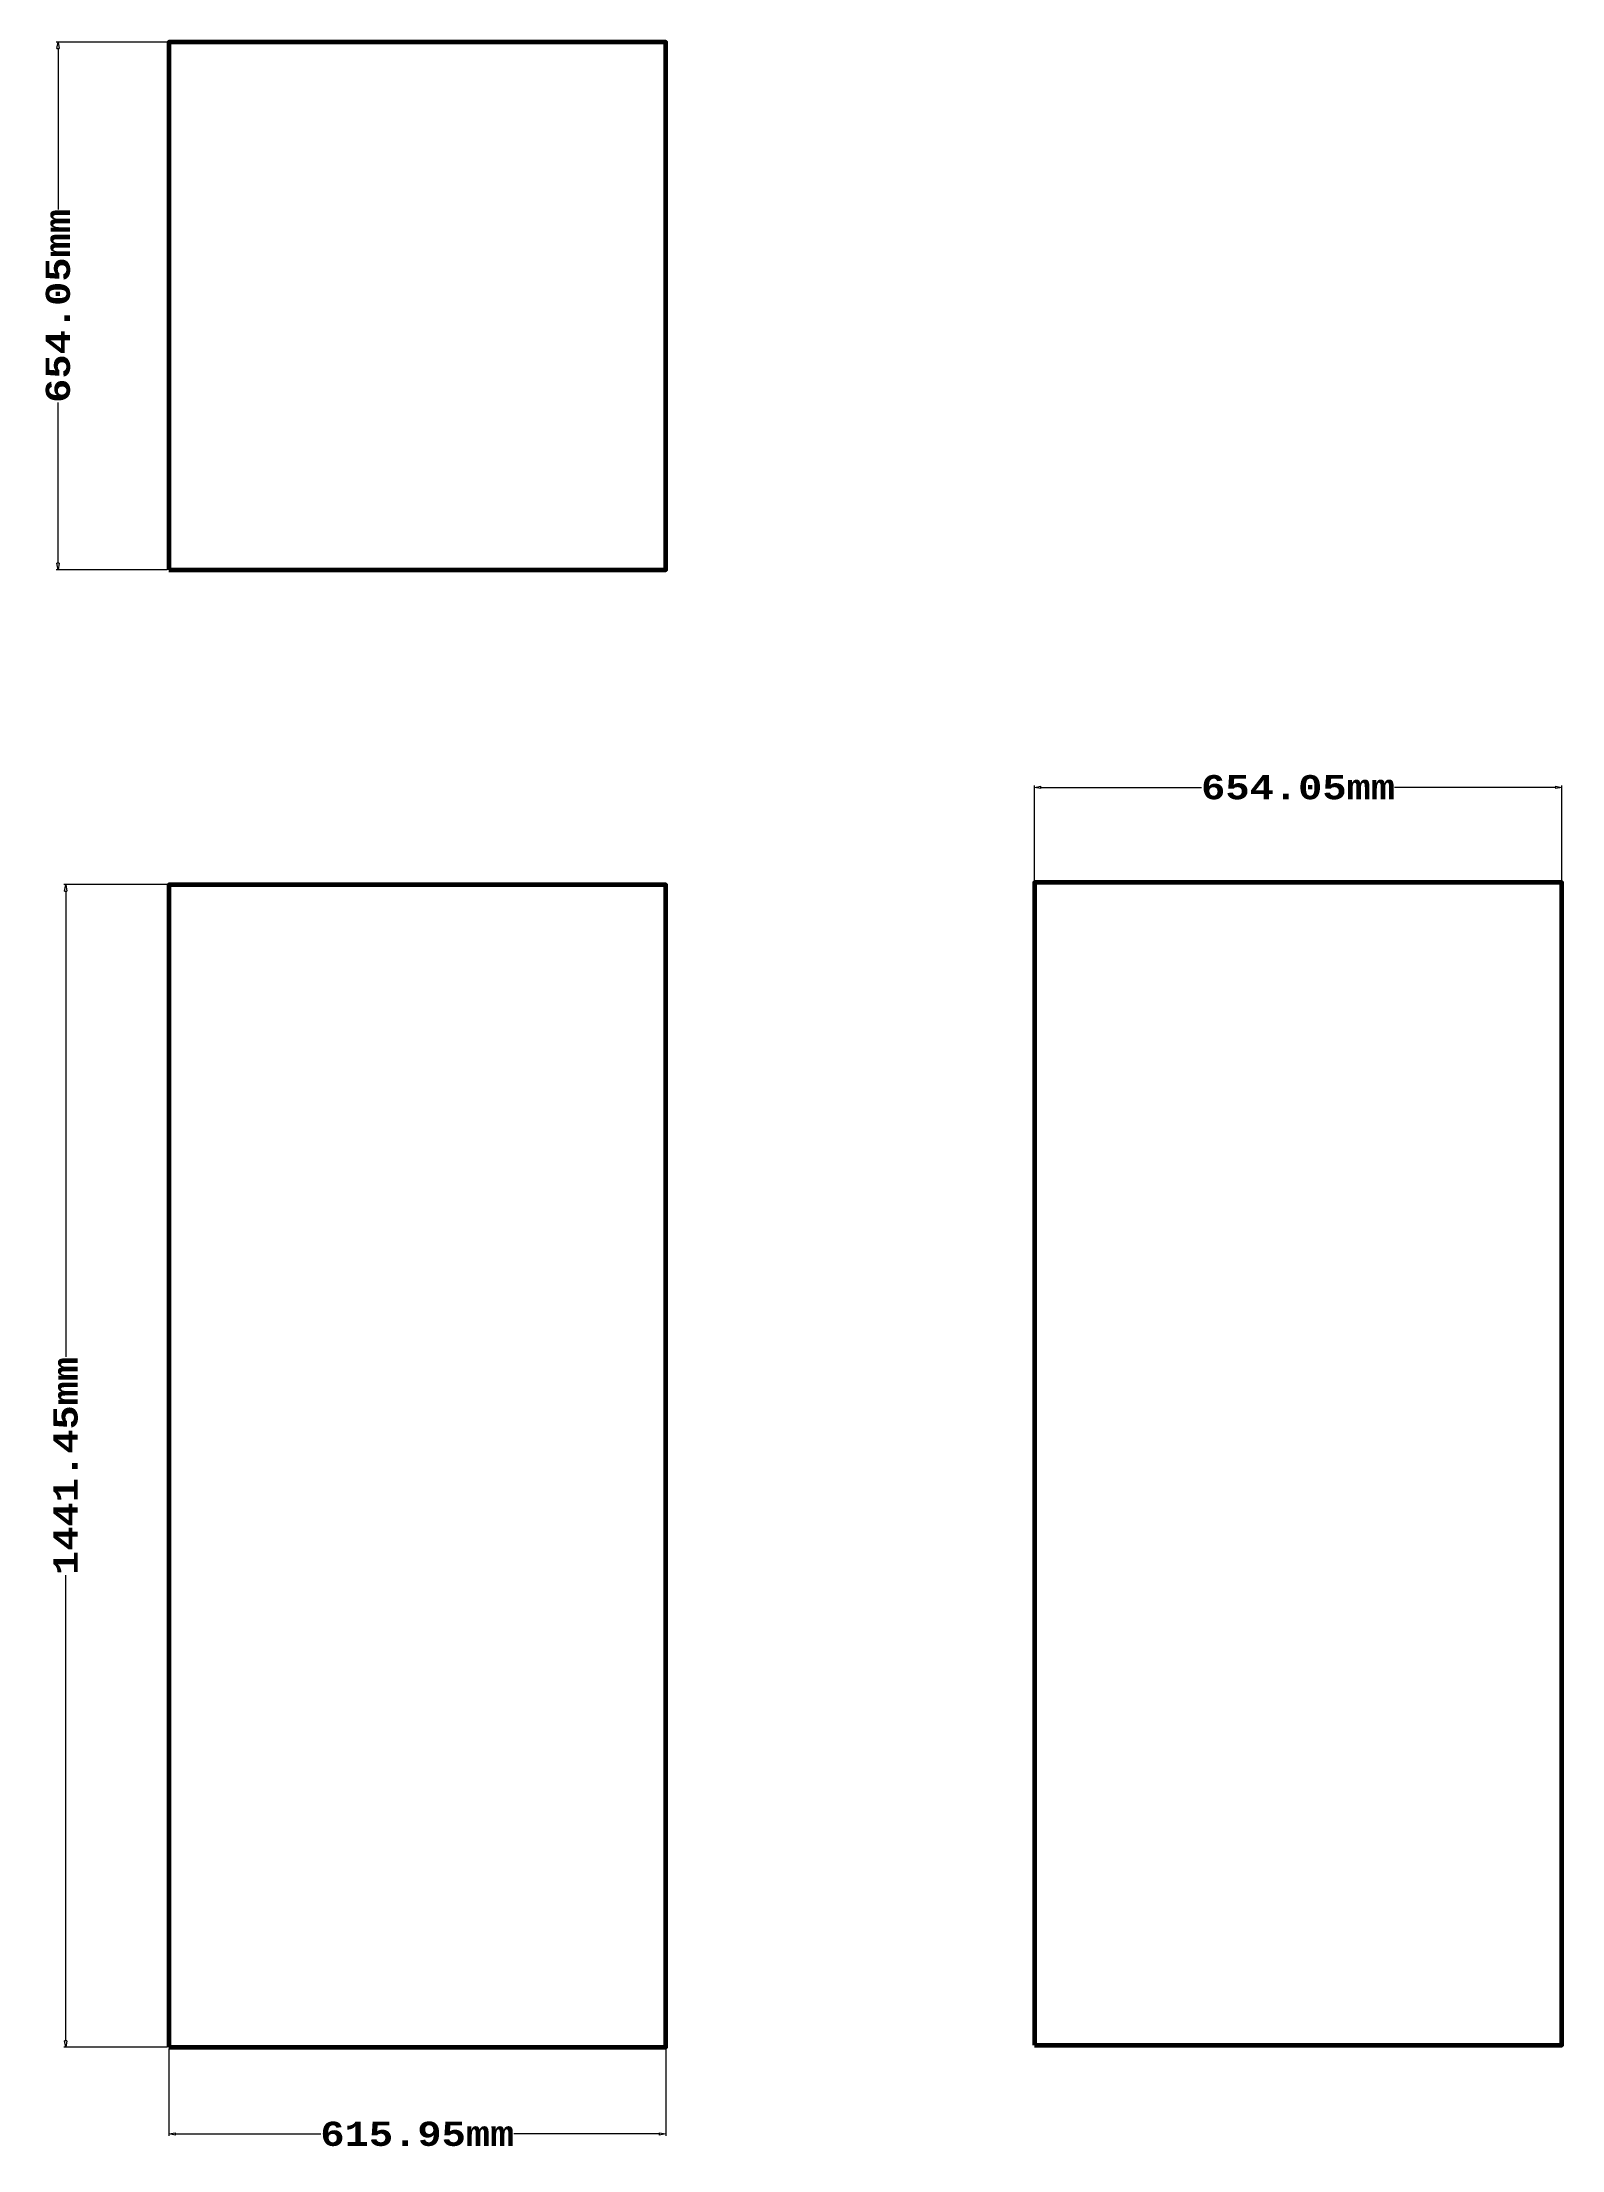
# Model space of a CAD drawing. Header units: millimetres. Extents: x -157 to 1727, y -127 to 2486.
import ezdxf

# ---------------------------------------------------------------- set-up
doc = ezdxf.new("R2010")
doc.units = ezdxf.units.MM
doc.header["$MEASUREMENT"] = 0
doc.layers.get('0').update_dxf_attribs({"lineweight": 60})
doc.layers.add('dimension', color=21, linetype='Continuous')
doc.styles.get("Standard").update_dxf_attribs({"font": 'courbd.ttf', "height": 30})
doc.dimstyles.get("Standard").update_dxf_attribs({"dimtxt": 30, "dimasz": 8, "dimexe": 2.18, "dimexo": 2.063, "dimgap": 0.09, "dimtad": 0, "dimzin": 0, "dimdsep": 46, "dimtxsty": 'Standard', "dimblk": 'CLOSEDBLANK', "dimcen": 0.09, "dimclrt": 256, "dimadec": 0, "dimazin": 0, "dimtfac": 1, "dimtofl": 0, "dimtmove": 0, "dimatfit": 3, "dimldrblk": 'CLOSEDBLANK', "dimfxl": 1, "dimtolj": 1, "dimtzin": 0, "dimlwd": 13, "dimlwe": 13, "dimarcsym": 0})

# ---------------------------------------------------------------- blocks, each defined once
blk = doc.blocks.new('_ClosedBlank')
at = {"color": 0, "linetype": 'ByBlock', "lineweight": -2}
for p, q in [((-1, 0.17), (0, 0)), ((-1, 0.17), (-1, -0.17)), ((0, 0), (-1, -0.17))]:
    blk.add_line(p, q, dxfattribs=at)
blk = doc.blocks.new('*D3')
at = {"layer": 'Defpoints', "color": 0, "transparency": 16777216}
for p in [(0, 0), (616, 0), (616, -107.5)]:
    blk.add_point(p, dxfattribs=at)
at = {"layer": 'dimension', "color": 0, "lineweight": 13, "transparency": 16777216}
for p, q in [((0, -2.1), (0, -109.7)), ((616, -2.1), (616, -109.7)), ((8, -107.5), (188.3, -107.5)), ((608, -107.5), (427.6, -107.5))]:
    blk.add_line(p, q, dxfattribs=at)
at = {"layer": 'dimension', "color": 0, "lineweight": 13, "transparency": 16777216, "xscale": 8, "yscale": 8, "zscale": 8, "rotation": 180}
blk.add_blockref('_ClosedBlank', (0, -107.5), dxfattribs=at)
at = {"layer": 'dimension', "color": 0, "lineweight": 13, "transparency": 16777216, "xscale": 8, "yscale": 8, "zscale": 8}
blk.add_blockref('_ClosedBlank', (616, -107.5), dxfattribs=at)
at = {"layer": 'dimension', "transparency": 16777216, "insert": (308, -107.5), "char_height": 30, "attachment_point": 5}
blk.add_mtext('\\A1;615.95mm', dxfattribs=at)
blk = doc.blocks.new('*D4')
at = {"layer": 'Defpoints', "color": 0, "transparency": 16777216}
for p in [(0, 1441.5), (0, 0), (-128, 0)]:
    blk.add_point(p, dxfattribs=at)
at = {"layer": 'dimension', "color": 0, "lineweight": 13, "transparency": 16777216}
for p, q in [((-2.1, 1441.5), (-130.2, 1441.5)), ((-128, 1433.5), (-128, 856.1)), ((-128, 8), (-128, 585.3)), ((-2.1, 0), (-130.2, 0))]:
    blk.add_line(p, q, dxfattribs=at)
at = {"layer": 'dimension', "color": 0, "lineweight": 13, "transparency": 16777216, "xscale": 8, "yscale": 8, "zscale": 8}
for p, rotation in [((-128, 1441.5), 90), ((-128, 0), 270)]:
    blk.add_blockref('_ClosedBlank', p, dxfattribs=dict(at, rotation=rotation))
at = {"layer": 'dimension', "transparency": 16777216, "insert": (-128, 720.7), "char_height": 30, "attachment_point": 5, "rotation": 90}
blk.add_mtext('\\A1;1441.45mm', dxfattribs=at)
blk = doc.blocks.new('*D5')
at = {"layer": 'Defpoints', "color": 0, "transparency": 16777216}
for p in [(0, 2486.1), (-137.5, 1832), (0, 1832)]:
    blk.add_point(p, dxfattribs=at)
at = {"layer": 'dimension', "color": 0, "lineweight": 13, "transparency": 16777216}
for p, q in [((-2.1, 2486.1), (-139.7, 2486.1)), ((-137.5, 2478.1), (-137.5, 2278.7)), ((-137.5, 1840), (-137.5, 2039.4)), ((-2.1, 1832), (-139.7, 1832))]:
    blk.add_line(p, q, dxfattribs=at)
at = {"layer": 'dimension', "color": 0, "lineweight": 13, "transparency": 16777216, "xscale": 8, "yscale": 8, "zscale": 8}
for p, rotation in [((-137.5, 2486.1), 90), ((-137.5, 1832), 270)]:
    blk.add_blockref('_ClosedBlank', p, dxfattribs=dict(at, rotation=rotation))
at = {"layer": 'dimension', "transparency": 16777216, "insert": (-137.5, 2159), "char_height": 30, "attachment_point": 5, "rotation": 90}
blk.add_mtext('\\A1;654.05mm', dxfattribs=at)
blk = doc.blocks.new('*D6')
at = {"layer": 'Defpoints', "color": 0, "transparency": 16777216}
for p in [(1727.2, 1562.1), (1073.1, 1444.1), (1727.2, 1444.1)]:
    blk.add_point(p, dxfattribs=at)
at = {"layer": 'dimension', "color": 0, "lineweight": 13, "transparency": 16777216}
for p, q in [((1073.1, 1446.2), (1073.1, 1564.3)), ((1081.1, 1562.1), (1280.5, 1562.1)), ((1719.2, 1562.1), (1519.8, 1562.1)), ((1727.2, 1446.2), (1727.2, 1564.3))]:
    blk.add_line(p, q, dxfattribs=at)
at = {"layer": 'dimension', "color": 0, "lineweight": 13, "transparency": 16777216, "xscale": 8, "yscale": 8, "zscale": 8, "rotation": 180}
blk.add_blockref('_ClosedBlank', (1073.1, 1562.1), dxfattribs=at)
at = {"layer": 'dimension', "color": 0, "lineweight": 13, "transparency": 16777216, "xscale": 8, "yscale": 8, "zscale": 8}
blk.add_blockref('_ClosedBlank', (1727.2, 1562.1), dxfattribs=at)
at = {"layer": 'dimension', "transparency": 16777216, "insert": (1400.1, 1562.1), "char_height": 30, "attachment_point": 5}
blk.add_mtext('\\A1;654.05mm', dxfattribs=at)

msp = doc.modelspace()

# ---------------------------------------------------------------- linework, layer by layer
for points in [[(0, 1832), (615.95, 1832), (615.95, 2486.05), (0, 2486.05)], [(0, 0), (615.95, 0), (615.95, 1441.45), (0, 1441.45)], [(1073.114, 2.642), (1727.164, 2.642), (1727.164, 1444.092), (1073.114, 1444.092)]]:
    msp.add_lwpolyline(points, close=True)

# ---------------------------------------------------------------- dimensions: what is measured, and where the dimension line sits
at = {"layer": 'dimension'}
for base, p1, p2, picture, middle in [((-137.5, 1832), (0, 2486.05), (0, 1832), '*D5', (-137.5, 2159.025)), ((-128, 0), (0, 1441.45), (0, 0), '*D4', (-128, 720.725))]:
    dim = msp.add_linear_dim(base=base, p1=p1, p2=p2, angle=90, dimstyle='Standard', override={"dimpost": 'mm'}, dxfattribs=at)
    dim.commit()
    dim.dimension.update_dxf_attribs({"geometry": picture, "text_midpoint": middle})
for base, p1, p2, picture, middle in [((1727.164, 1562.142), (1073.114, 1444.092), (1727.164, 1444.092), '*D6', (1400.139, 1562.142)), ((615.95, -107.5), (0, 0), (615.95, 0), '*D3', (307.975, -107.5))]:
    dim = msp.add_linear_dim(base=base, p1=p1, p2=p2, dimstyle='Standard', override={"dimpost": 'mm'}, dxfattribs=at)
    dim.commit()
    dim.dimension.update_dxf_attribs({"geometry": picture, "text_midpoint": middle})

doc.saveas('drawing.dxf')
